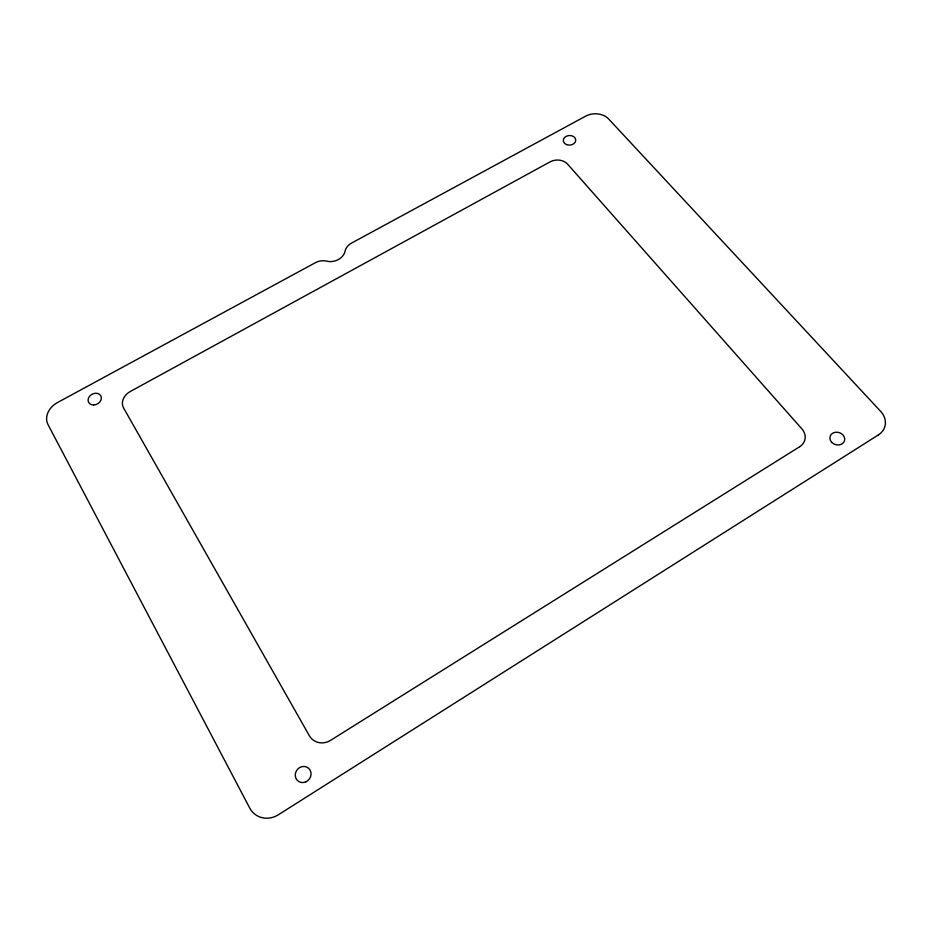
<?xml version="1.0" encoding="UTF-8"?>
<svg xmlns="http://www.w3.org/2000/svg" width="932" height="932" viewBox="0 0 932 932"><rect width="100%" height="100%" fill="white"/><g stroke="black" fill="none" stroke-linecap="round" stroke-linejoin="round"><path stroke-width="1.4" d="M878.457 434.871L278.447 814.731A22.461 20.469 -54.4 0 1 249.741 808.067L47.998 424.561A18.675 14.877 -29.3 0 1 57.446 402.577L315.505 262.638A13.001 10.497 -15 0 1 326.608 261.146A13.63 10.916 -14.1 0 0 345.096 251.104A12.908 10.38 -13 0 1 351.422 243.159L585.611 116.174A16.613 12.699 -2.1 0 1 608.643 118.981L880.624 411.327A20.096 16.578 16.6 0 1 878.457 434.871M799.714 446.696L330.545 740.369A16.112 15.005 -45.9 0 1 309.354 735.732L123.583 407.948A13.852 11.242 -26.6 0 1 130.177 391.557L550.078 161.865A12.652 9.891 -3.3 0 1 567.576 164.137L801.904 428.918A14.9 12.617 14.4 0 1 799.714 446.696M93.573 404.977A6.932 5.545 -27.8 0 0 100.994 396.123A6.932 5.545 -27.8 0 0 89.647 396.205A6.932 5.545 -27.8 0 0 93.573 404.977M831.822 442.455A7.549 6.314 16.4 0 0 844.415 441.092A7.549 6.314 16.4 0 0 835.678 432.227A7.549 6.314 16.4 0 0 831.822 442.455M566.563 144.611A6.244 4.811 -3 0 0 575.778 140.045A6.244 4.811 -3 0 0 566.272 136.27A6.244 4.811 -3 0 0 566.563 144.611M305.731 781.913A8.283 7.666 -52.6 0 0 308.329 768.038A8.283 7.666 -52.6 0 0 295.397 773.583A8.283 7.666 -52.6 0 0 305.731 781.913"/></g></svg>
